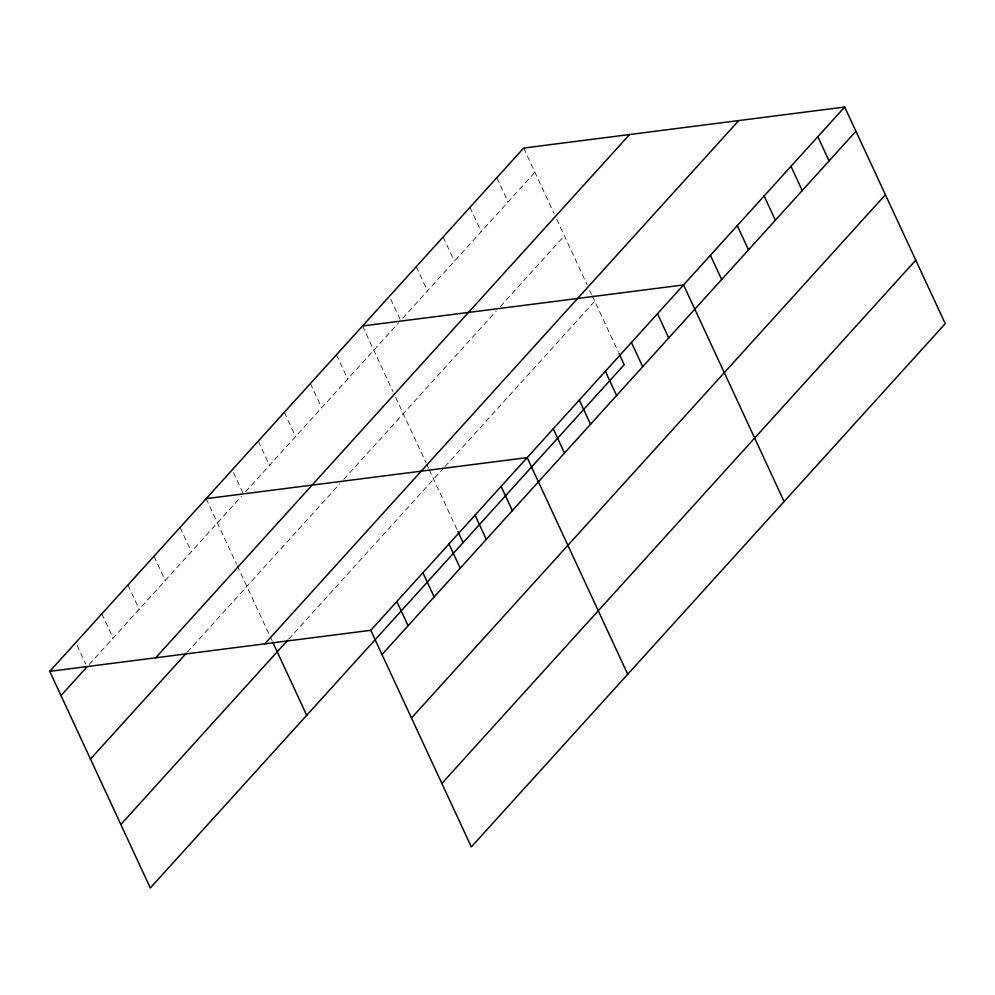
<?xml version="1.0" encoding="UTF-8"?>
<svg xmlns="http://www.w3.org/2000/svg" width="995" height="995" viewBox="0 0 995 995"><rect width="100%" height="100%" fill="white"/><g stroke="black" fill="none" stroke-linecap="round" stroke-linejoin="round"><path stroke-width="0.75" stroke-dasharray="4.97 3.73" d="M89.152 664.498L241.375 496.418M245.541 491.816L398.572 322.853M402.701 318.288L534.912 172.309M187.433 652.011L339.656 483.931M343.822 479.329L496.219 311.074M500.348 306.51L564.389 235.803M288.699 639.138L443.944 467.725M444.989 466.58L594.749 301.224M523.668 148.068L554.14 213.726M556.702 219.236L587.162 284.868M589.687 290.316L591.59 294.408M592.224 295.764L618.455 352.292M496.803 177.719L508.059 201.96M469.951 207.383L481.207 231.611M443.098 237.034L454.354 261.262M416.246 266.685L427.489 290.913M390.637 299.022L400.015 319.221M362.528 325.987L393 391.632M395.562 397.154L426.034 462.774M426.668 464.143L428.559 468.222M429.193 469.59L457.327 530.198M336.472 354.767L347.715 379.008M310.403 383.548L321.659 407.776M284.334 412.328L295.59 436.556M258.277 441.096L269.521 465.337M233.452 472.575L242.83 492.774M206.139 498.657L236.611 564.302M237.258 565.682L269.633 635.457M270.267 636.812L272.17 640.904M180.083 527.437L191.326 551.678M154.014 556.217L165.257 580.458M127.945 584.998L139.201 609.238M101.876 613.778L113.131 638.019M77.063 645.257L85.819 664.1"/><path stroke-width="1.49" d="M619.101 353.673L624.226 364.705L150.307 887.975L49.75 671.339L523.668 148.068L844.693 107.025L945.25 323.661L471.331 846.932L370.774 630.295L844.693 107.025M61.006 695.58L87.062 666.799M155.693 657.794L629.599 134.524M90.47 759.073L186.388 653.155M264.832 643.84L738.75 120.569M120.843 824.482L287.654 640.295M382.03 654.523L855.936 131.265M411.495 718.017L885.413 194.759M441.867 783.438L915.773 260.168M362.528 325.987L683.565 284.931L784.122 501.567M206.139 498.657L527.163 457.613L627.733 674.249M49.75 671.339L370.774 630.295M817.84 136.676L829.084 160.916M790.975 166.327L802.231 190.567M764.123 195.978L775.379 220.218M737.27 225.629L748.526 249.869M710.418 255.28L721.661 279.52M657.496 313.711L668.739 337.952M631.427 342.491L642.683 366.732M605.358 371.272L616.614 395.512M579.301 400.052L590.545 424.293M553.232 428.833L564.488 453.073M501.107 486.393L512.35 510.634M475.038 515.174L486.294 539.414M457.974 531.579L463.098 542.623M448.969 543.954L460.225 568.195M422.912 572.734L434.156 596.963M396.843 601.515L408.087 625.743M272.804 642.272L306.696 715.293"/></g></svg>
